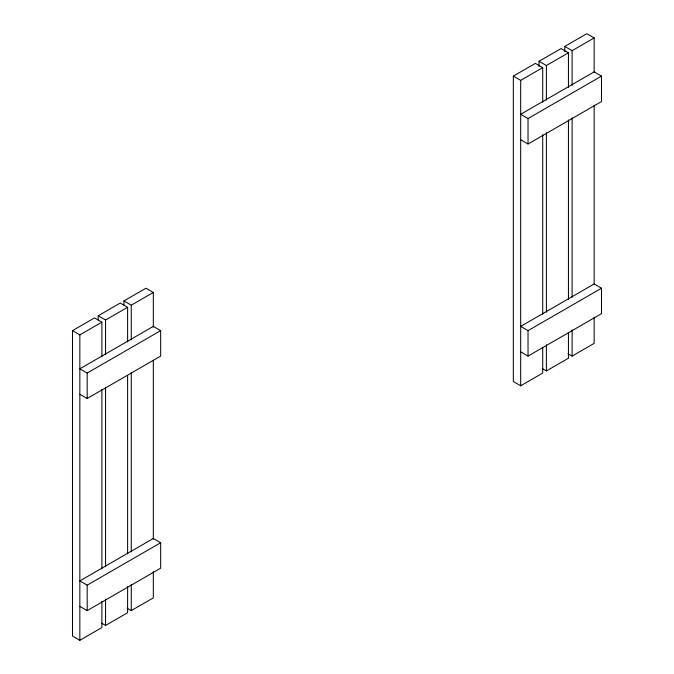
<?xml version="1.0" encoding="UTF-8"?>
<svg xmlns="http://www.w3.org/2000/svg" width="674" height="674" viewBox="0 0 674 674"><rect width="100%" height="100%" fill="white"/><g stroke="black" fill="none" stroke-linecap="round" stroke-linejoin="round"><path stroke-width="1.01" d="M101.884 601.334L101.884 627.578L79.844 640.3L72.497 636.062L72.497 330.631L94.537 317.909L101.884 322.155L101.884 356.79M98.21 319.99L98.21 315.786L120.258 303.064L127.605 307.302L127.605 341.937M123.932 305.137L123.932 300.941L145.972 288.219L153.318 292.457L153.318 327.092M542.722 347.868L542.722 373.059L520.682 385.781L513.335 381.543L513.335 76.12L535.375 63.39L542.722 67.636L542.722 102.271M539.048 66.524L539.048 61.275L561.097 48.545L568.443 52.791L568.443 87.426M564.77 51.671L564.77 46.422L586.81 33.7L594.156 37.938L594.156 72.581M72.497 330.631L79.844 334.877L101.884 322.155M98.21 315.786L105.557 320.032L127.605 307.302M123.932 300.941L131.278 305.187L153.318 292.457M513.335 76.12L520.682 80.358L542.722 67.636M539.048 61.275L546.395 65.513L568.443 52.791M564.77 46.422L572.116 50.668L594.156 37.938M160.665 330.639L153.318 326.393L79.844 368.813L87.19 373.051L160.665 330.639L160.665 356.091L87.19 398.502L79.844 394.265M601.503 76.12L594.156 71.874L520.682 114.294L528.028 118.54L601.503 76.12L601.503 101.572L528.028 143.992L520.682 139.745M160.665 542.739L153.318 538.492L79.844 580.912L87.19 585.15L160.665 542.739L160.665 568.19L87.19 610.602L79.844 606.364M601.503 288.219L594.156 283.973L520.682 326.393L528.028 330.639L601.503 288.219L601.503 313.671L528.028 356.091L520.682 351.845M101.479 623.096L105.557 625.455L127.605 612.725L127.605 586.49M127.192 608.251L131.278 610.61L153.318 597.88L153.318 571.645M542.317 368.577L546.395 370.936L568.443 358.214L568.443 333.023M568.03 353.732L572.116 356.091L594.156 343.369L594.156 317.125M594.156 105.11L594.156 284.588M572.116 50.668L572.116 85.303M572.116 117.84L572.116 297.318M572.116 329.856L572.116 356.091M568.443 119.964L568.443 299.433M546.395 65.513L546.395 100.148M546.395 132.685L546.395 312.163M546.395 344.7L546.395 370.936M542.722 134.808L542.722 314.286M528.028 118.54L528.028 143.992M528.028 330.639L528.028 356.091M520.682 80.358L520.682 385.781M153.318 360.683L153.318 539.107M131.278 305.187L131.278 339.822M131.278 372.351L131.278 551.829M131.278 584.366L131.278 610.61M127.605 375.528L127.605 553.952M105.557 320.032L105.557 354.667M105.557 387.205L105.557 566.674M105.557 599.211L105.557 625.455M101.884 389.319L101.884 568.797M87.19 373.051L87.19 398.502M87.19 585.15L87.19 610.602M79.844 334.877L79.844 640.3"/></g></svg>
